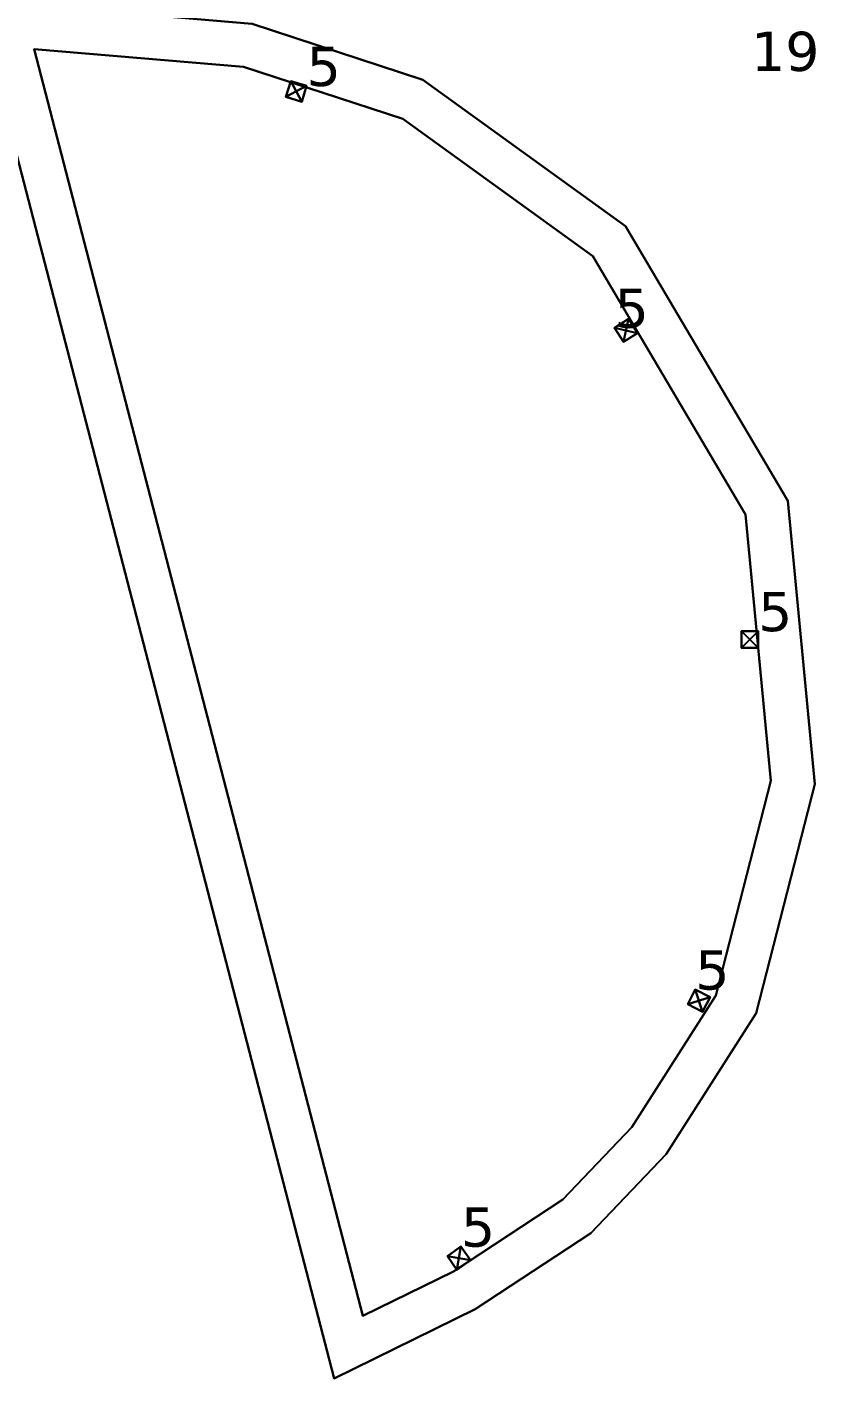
# Model space of a CAD drawing. Header units: inches. Extents: x -19.5 to 34.9, y -20.6 to 23.1.
# Drawn here: x 0.07 to 3.69, y -9.45 to -3.17 of the extents above; entities that cross this region are included whole.
import ezdxf

# ---------------------------------------------------------------- set-up
doc = ezdxf.new("R2010")
doc.units = ezdxf.units.IN
doc.header["$MEASUREMENT"] = 0
for name, color, linetype, true_color in [('DLX_CONT', 7, 'Continuous', 0x969696), ('DLX_LUM', 7, 'Continuous', 0x7f7f7f), ('DLX_LUMKEY_IDX', 7, 'Continuous', 0x969696), ('DLX_RESKEY_IDX', 7, 'Continuous', 0x707070)]:
    doc.layers.add(name, color=color, linetype=linetype, true_color=true_color)
doc.styles.add('TableTextStyle', font='')
doc.styles.get('TableTextStyle').set_extended_font_data('VERDANA.TTF')

# ---------------------------------------------------------------- blocks, each defined once
blk = doc.blocks.new('2565_2_0')
mesh = blk.add_polyface()
corners = [(0.038, 0.038, -0.1), (0.038, -0.038), (0.038, -0.038, -0.1), (0.038, -0.038), (0.038, 0.038, -0.1), (0.038, 0.038), (0.038, -0.038, -0.1), (-0.038, -0.038), (-0.038, -0.038, -0.1), (-0.038, -0.038), (0.038, -0.038, -0.1), (0.038, -0.038), (-0.038, -0.038, -0.1), (-0.038, 0.038), (-0.038, 0.038, -0.1), (-0.038, 0.038), (-0.038, -0.038, -0.1), (-0.038, -0.038), (-0.038, 0.038, -0.1), (0.038, 0.038), (0.038, 0.038, -0.1), (0.038, 0.038), (-0.038, 0.038, -0.1), (-0.038, 0.038)]
mesh.append_faces([[corners[k] for k in face] for face in [(0, 1, 2), (3, 4, 5), (6, 7, 8), (9, 10, 11), (12, 13, 14), (15, 16, 17), (18, 19, 20), (21, 22, 23)]])
blk = doc.blocks.new('2565_2_1')
mesh = blk.add_polyface()
corners = [(0.038, 0.038), (-0.038, -0.038), (0.038, -0.038), (-0.038, -0.038), (0.038, 0.038), (-0.038, 0.038), (-0.038, 0.038, -0.1), (0.038, -0.038, -0.1), (-0.038, -0.038, -0.1), (0.038, -0.038, -0.1), (-0.038, 0.038, -0.1), (0.038, 0.038, -0.1)]
mesh.append_faces([[corners[k] for k in face] for face in [(0, 1, 2), (3, 4, 5), (6, 7, 8), (9, 10, 11)]])

msp = doc.modelspace()

# ---------------------------------------------------------------- linework, layer by layer
at = {"layer": 'DLX_CONT'}
for points in [[(1.8842, -3.4123, 0), (1.1003, -3.1554, 0)], [(1.0602, -3.3528, 0), (0.1, -3.2717, 0)], [(0.1, -3.2717, 0), (1.6093, -9.0874, 0)], [(1.7923, -3.5926, 0), (1.0602, -3.3528, 0)], [(2.8152, -4.0848, 0), (1.8842, -3.4123, 0)], [(2.6642, -4.2225, 0), (1.7923, -3.5926, 0)], [(0, -3.6825, 0), (1.4773, -9.3749, 0)], [(3.5596, -5.3459, 0), (2.8152, -4.0848, 0)], [(3.3647, -5.4093, 0), (2.6642, -4.2225, 0)], [(3.6841, -6.6467, 0), (3.5596, -5.3459, 0)], [(3.4817, -6.631, 0), (3.3647, -5.4093, 0)], [(3.2289, -7.6169, 0), (3.4817, -6.631, 0)], [(3.4147, -7.6975, 0), (3.6841, -6.6467, 0)], [(2.8435, -8.2207, 0), (3.2289, -7.6169, 0)], [(3.0016, -8.3447, 0), (3.4147, -7.6975, 0)], [(2.5264, -8.5527, 0), (2.8435, -8.2207, 0)], [(2.6555, -8.7072, 0), (3.0016, -8.3447, 0)], [(2.025, -8.8835, 0), (2.5264, -8.5527, 0)], [(2.1245, -9.0574, 0), (2.6555, -8.7072, 0)], [(1.6093, -9.0874, 0), (2.025, -8.8835, 0)], [(1.4773, -9.3749, 0), (2.1245, -9.0574, 0)]]:
    msp.add_polyline3d(points, dxfattribs=at)

# ---------------------------------------------------------------- block references
at = {"layer": 'DLX_LUM'}
for name, p, rotation in [('2565_2_0', (1.3033, -3.4663, 3), 342.999992714213), ('2565_2_1', (1.3033, -3.4663, 3), 342.999992714213), ('2565_2_0', (1.3033, -3.4663, 3), 342.999992714213), ('2565_2_1', (1.3033, -3.4663, 3), 342.999992714213), ('2565_2_0', (2.8169, -4.5633, 3), 301.9999751426103), ('2565_2_1', (2.8169, -4.5633, 3), 301.9999751426103), ('2565_2_0', (2.8169, -4.5633, 3), 301.9999751426103), ('2565_2_1', (2.8169, -4.5633, 3), 301.9999751426103), ('2565_2_0', (3.1515, -7.6406, 3), 242.9999498566462), ('2565_2_1', (3.1515, -7.6406, 3), 242.9999498566462), ('2565_2_0', (3.1515, -7.6406, 3), 242.9999498566462), ('2565_2_1', (3.1515, -7.6406, 3), 242.9999498566462), ('2565_2_0', (2.05, -8.8226, 3), 35.00001500014912), ('2565_2_1', (2.05, -8.8226, 3), 35.00001500014912), ('2565_2_0', (2.05, -8.8226, 3), 35.00001500014912), ('2565_2_1', (2.05, -8.8226, 3), 35.00001500014912)]:
    msp.add_blockref(name, p, dxfattribs=dict(at, rotation=rotation))
for name in ['2565_2_0', '2565_2_1', '2565_2_0', '2565_2_1']:
    msp.add_blockref(name, (3.3852, -5.9821, 3), dxfattribs=at)

# ---------------------------------------------------------------- texts
at = {"layer": 'DLX_LUMKEY_IDX', "style": 'TableTextStyle'}
for p in [(1.3508, -3.4411, 3), (2.7645, -4.5512, 3), (3.4232, -5.9441, 3), (3.1349, -7.5895, 3), (2.0594, -8.7697, 3)]:
    msp.add_text('5', height=0.18, dxfattribs=at).set_placement(p)
at = {"layer": 'DLX_RESKEY_IDX', "style": 'TableTextStyle'}
msp.add_text('19', height=0.18, dxfattribs=at).set_placement((3.3905, -3.3722, 0.8))

# ---------------------------------------------------------------- meshes
at = {"layer": 'DLX_CONT'}
mesh = msp.add_polyface(dxfattribs=at)
corners = [(0, -3.6825, 3), (1.4773, -9.3749), (1.4773, -9.3749, 3), (1.4773, -9.3749), (0, -3.6825, 3), (0, -3.6825), (0, -15.1, 0.8), (2.15, -15.1, 3), (2.15, -15.1), (0, -15.1, 0.8), (2.15, -15.1), (0, -15.1), (0, -15.1, 2.15), (2.15, -15.1, 3), (0, -15.1, 0.8), (2.15, -15.1, 3), (0, -15.1, 2.15), (0, -15.1, 3), (2.15, -18.55, 3), (2.15, -15.5, 2.15), (2.15, -15.1, 3), (2.15, -15.1, 3), (2.15, -15.5, 0.8), (2.15, -15.1), (2.15, -15.1, 3), (2.15, -15.5, 2.15), (2.15, -15.5, 0.8), (2.15, -15.5, 0.8), (2.15, -18.55), (2.15, -15.1), (2.15, -16.5, 0.8), (2.15, -18.55), (2.15, -15.5, 0.8), (2.15, -18.55, 3), (2.15, -16.5, 2.15), (2.15, -15.5, 2.15), (2.15, -18.55, 3), (2.15, -17.15, 2.15), (2.15, -16.5, 2.15), (2.15, -18.55, 3), (2.15, -18.15, 2.15), (2.15, -17.15, 2.15), (2.15, -18.55), (2.15, -18.15, 2.15), (2.15, -18.55, 3), (2.15, -18.55), (2.15, -18.15, 0.8), (2.15, -18.15, 2.15), (2.15, -17.15, 2.15), (2.15, -16.5, 0.8), (2.15, -16.5, 2.15), (2.15, -17.15, 0.8), (2.15, -16.5, 0.8), (2.15, -17.15, 2.15), (2.15, -17.15, 0.8), (2.15, -18.55), (2.15, -16.5, 0.8), (2.15, -18.55), (2.15, -17.15, 0.8), (2.15, -18.15, 0.8), (2.15, -18.55, 3), (0, -18.55, 0.8), (2.15, -18.55), (2.15, -18.55), (0, -18.55, 0.8), (0, -18.55), (2.15, -18.55, 3), (0, -18.55, 2.15), (0, -18.55, 0.8), (0, -18.55, 2.15), (2.15, -18.55, 3), (0, -18.55, 3), (-12.7451, -20.55, 2.15), (0, -20.55), (0, -20.55, 3), (0, -20.55), (-15.2, -20.55, 0.8), (-16.6, -20.55), (0, -20.55), (-12.7451, -20.55, 0.8), (-15.2, -20.55, 0.8), (-15.2, -20.55, 0.8), (-16.6, -20.55, 3), (-16.6, -20.55), (-15.2, -20.55, 2.15), (-16.6, -20.55, 3), (-15.2, -20.55, 0.8), (-15.2, -20.55, 2.15), (0, -20.55, 3), (-16.6, -20.55, 3), (-12.7451, -20.55, 2.15), (0, -20.55, 3), (-15.2, -20.55, 2.15), (0, -20.55), (-12.7451, -20.55, 2.15), (-12.7451, -20.55, 0.8), (-19.45, -9.45, 3), (-16.6, -9.45), (-16.6, -9.45, 3), (-16.6, -9.45), (-19.45, -9.45, 3), (-19.45, -9.45), (-19.45, -6.3, 3), (-19.45, -9.45), (-19.45, -9.45, 3), (-19.45, -9.45), (-19.45, -6.3, 3), (-19.45, -6.3), (-16.7, -6.2462, 3), (-19.45, -6.3), (-19.45, -6.3, 3), (-19.45, -6.3), (-16.7, -6.2462, 3), (-16.7, -6.2462), (-16.7, 0, 3), (-16.7, -6.2462), (-16.7, -6.2462, 3), (-16.7, -6.2462), (-16.7, 0, 3), (-16.7, 0), (0, -2.4, 2.15), (0, 0, 3), (0, -3.0625, 3), (0, 0, 3), (0, -0.4, 0.8), (0, 0), (0, 0, 3), (0, -0.4, 2.15), (0, -0.4, 0.8), (0, -0.4, 0.8), (0, -3.0625), (0, 0), (0, -2.4, 0.8), (0, -3.0625), (0, -0.4, 0.8), (0, -2.4, 0.8), (0, -3.0625, 3), (0, -3.0625), (0, -2.4, 2.15), (0, -3.0625, 3), (0, -2.4, 0.8), (0, 0, 3), (0, -2.4, 2.15), (0, -0.4, 2.15), (1.1003, -3.1554, 3), (0, -3.0625), (0, -3.0625, 3), (0, -3.0625), (1.1003, -3.1554, 3), (1.1003, -3.1554), (1.8842, -3.4123, 3), (1.1003, -3.1554), (1.1003, -3.1554, 3), (1.1003, -3.1554), (1.8842, -3.4123, 3), (1.8842, -3.4123), (2.8152, -4.0848, 3), (1.8842, -3.4123), (1.8842, -3.4123, 3), (1.8842, -3.4123), (2.8152, -4.0848, 3), (2.8152, -4.0848), (3.5596, -5.3459, 3), (2.8152, -4.0848), (2.8152, -4.0848, 3), (2.8152, -4.0848), (3.5596, -5.3459, 3), (3.5596, -5.3459), (3.6841, -6.6467, 3), (3.5596, -5.3459), (3.5596, -5.3459, 3), (3.5596, -5.3459), (3.6841, -6.6467, 3), (3.6841, -6.6467), (3.4147, -7.6975, 3), (3.6841, -6.6467), (3.6841, -6.6467, 3), (3.6841, -6.6467), (3.4147, -7.6975, 3), (3.4147, -7.6975), (3.0016, -8.3447, 3), (3.4147, -7.6975), (3.4147, -7.6975, 3), (3.4147, -7.6975), (3.0016, -8.3447, 3), (3.0016, -8.3447), (2.6555, -8.7072, 3), (3.0016, -8.3447), (3.0016, -8.3447, 3), (3.0016, -8.3447), (2.6555, -8.7072, 3), (2.6555, -8.7072), (2.1245, -9.0574, 3), (2.6555, -8.7072), (2.6555, -8.7072, 3), (2.6555, -8.7072), (2.1245, -9.0574, 3), (2.1245, -9.0574), (1.4773, -9.3749, 3), (2.1245, -9.0574), (2.1245, -9.0574, 3), (2.1245, -9.0574), (1.4773, -9.3749, 3), (1.4773, -9.3749), (-16.6, -9.45, 3), (-16.6, -20.55), (-16.6, -20.55, 3), (-16.6, -20.55), (-16.6, -9.45, 3), (-16.6, -9.45), (-6.4984, 0, 2), (-16.7, 0), (-16.7, 0, 3), (-4.15, 0, 0.8), (-5.51, 0, 2), (-4.15, 0, 2.15), (-4.15, 0, 0.8), (-5.51, 0), (-5.51, 0, 2), (-4.15, 0, 0.8), (0, 0), (-5.51, 0), (-1.15, 0, 0.8), (0, 0), (-4.15, 0, 0.8), (-1.15, 0, 0.8), (0, 0, 3), (0, 0), (-1.15, 0, 2.15), (0, 0, 3), (-1.15, 0, 0.8), (-1.15, 0, 2.15), (-16.7, 0, 3), (0, 0, 3), (-4.15, 0, 2.15), (-16.7, 0, 3), (-1.15, 0, 2.15), (-5.51, 0, 2), (-16.7, 0, 3), (-4.15, 0, 2.15), (-6.4984, 0, 2), (-16.7, 0, 3), (-5.51, 0, 2), (-16.7, 0), (-6.4984, 0, 2), (-6.4984, 0), (0, -20.05, 2.15), (0, -18.55, 3), (0, -20.55, 3), (0, -20.05, 0.8), (0, -18.55), (0, -18.55, 0.8), (0, -20.05, 0.8), (0, -20.55), (0, -18.55), (0, -20.05, 0.8), (0, -20.55, 3), (0, -20.55), (0, -20.05, 2.15), (0, -20.55, 3), (0, -20.05, 0.8), (0, -18.55, 3), (0, -20.05, 2.15), (0, -18.55, 2.15), (0, -13.6, 2.15), (0, -3.6825, 3), (0, -15.1, 3), (0, -15.1), (0, -13.6, 0.8), (0, -15.1, 0.8), (0, -6.3), (0, -13.6, 0.8), (0, -15.1), (0, -6.3), (0, -12.35, 0.8), (0, -13.6, 0.8), (0, -6.3), (0, -10.35, 0.8), (0, -12.35, 0.8), (0, -6.3, 2), (0, -10.35, 0.8), (0, -6.3), (0, -6.3, 2), (0, -10.35, 2.15), (0, -10.35, 0.8), (0, -13.6, 2.15), (0, -15.1, 3), (0, -15.1, 2.15), (0, -12.35, 0.8), (0, -13.6, 2.15), (0, -13.6, 0.8), (0, -12.35, 2.15), (0, -13.6, 2.15), (0, -12.35, 0.8), (0, -12.35, 2.15), (0, -3.6825, 3), (0, -13.6, 2.15), (0, -10.35, 2.15), (0, -3.6825, 3), (0, -12.35, 2.15), (0, -6.3, 2), (0, -3.6825, 3), (0, -10.35, 2.15), (0, -5.0123, 2), (0, -3.6825, 3), (0, -6.3, 2), (0, -5.0123, 2), (0, -3.6825), (0, -3.6825, 3), (0, -3.6825), (0, -5.0123, 2), (0, -5.0123)]
mesh.append_faces([[corners[k] for k in face] for face in [(0, 1, 2), (3, 4, 5), (6, 7, 8), (9, 10, 11), (12, 13, 14), (15, 16, 17), (18, 19, 20), (21, 22, 23), (24, 25, 26), (27, 28, 29), (30, 31, 32), (33, 34, 35), (36, 37, 38), (39, 40, 41), (42, 43, 44), (45, 46, 47), (48, 49, 50), (51, 52, 53), (54, 55, 56), (57, 58, 59), (60, 61, 62), (63, 64, 65), (66, 67, 68), (69, 70, 71), (72, 73, 74), (75, 76, 77), (78, 79, 80), (81, 82, 83), (84, 85, 86), (87, 88, 89), (90, 91, 92), (93, 94, 95), (96, 97, 98), (99, 100, 101), (102, 103, 104), (105, 106, 107), (108, 109, 110), (111, 112, 113), (114, 115, 116), (117, 118, 119), (120, 121, 122), (123, 124, 125), (126, 127, 128), (129, 130, 131), (132, 133, 134), (135, 136, 137), (138, 139, 140), (141, 142, 143), (144, 145, 146), (147, 148, 149), (150, 151, 152), (153, 154, 155), (156, 157, 158), (159, 160, 161), (162, 163, 164), (165, 166, 167), (168, 169, 170), (171, 172, 173), (174, 175, 176), (177, 178, 179), (180, 181, 182), (183, 184, 185), (186, 187, 188), (189, 190, 191), (192, 193, 194), (195, 196, 197), (198, 199, 200), (201, 202, 203), (204, 205, 206), (207, 208, 209), (210, 211, 212), (213, 214, 215), (216, 217, 218), (219, 220, 221), (222, 223, 224), (225, 226, 227), (228, 229, 230), (231, 232, 233), (234, 235, 236), (237, 238, 239), (240, 241, 242), (243, 244, 245), (246, 247, 248), (249, 250, 251), (252, 253, 254), (255, 256, 257), (258, 259, 260), (261, 262, 263), (264, 265, 266), (267, 268, 269), (270, 271, 272), (273, 274, 275), (276, 277, 278), (279, 280, 281), (282, 283, 284), (285, 286, 287), (288, 289, 290), (291, 292, 293), (294, 295, 296), (297, 298, 299), (300, 301, 302), (303, 304, 305), (306, 307, 308), (309, 310, 311)]])
mesh = msp.add_polyface(dxfattribs=at)
corners = [(0, -3.6825, 3), (1.4773, -9.3749), (1.4773, -9.3749, 3), (1.4773, -9.3749), (0, -3.6825, 3), (0, -3.6825), (0, -15.1, 0.8), (2.15, -15.1, 3), (2.15, -15.1), (0, -15.1, 0.8), (2.15, -15.1), (0, -15.1), (0, -15.1, 2.15), (2.15, -15.1, 3), (0, -15.1, 0.8), (2.15, -15.1, 3), (0, -15.1, 2.15), (0, -15.1, 3), (2.15, -18.55, 3), (2.15, -15.5, 2.15), (2.15, -15.1, 3), (2.15, -15.1, 3), (2.15, -15.5, 0.8), (2.15, -15.1), (2.15, -15.1, 3), (2.15, -15.5, 2.15), (2.15, -15.5, 0.8), (2.15, -15.5, 0.8), (2.15, -18.55), (2.15, -15.1), (2.15, -16.5, 0.8), (2.15, -18.55), (2.15, -15.5, 0.8), (2.15, -18.55, 3), (2.15, -16.5, 2.15), (2.15, -15.5, 2.15), (2.15, -18.55, 3), (2.15, -17.15, 2.15), (2.15, -16.5, 2.15), (2.15, -18.55, 3), (2.15, -18.15, 2.15), (2.15, -17.15, 2.15), (2.15, -18.55), (2.15, -18.15, 2.15), (2.15, -18.55, 3), (2.15, -18.55), (2.15, -18.15, 0.8), (2.15, -18.15, 2.15), (2.15, -17.15, 2.15), (2.15, -16.5, 0.8), (2.15, -16.5, 2.15), (2.15, -17.15, 0.8), (2.15, -16.5, 0.8), (2.15, -17.15, 2.15), (2.15, -17.15, 0.8), (2.15, -18.55), (2.15, -16.5, 0.8), (2.15, -18.55), (2.15, -17.15, 0.8), (2.15, -18.15, 0.8), (2.15, -18.55, 3), (0, -18.55, 0.8), (2.15, -18.55), (2.15, -18.55), (0, -18.55, 0.8), (0, -18.55), (2.15, -18.55, 3), (0, -18.55, 2.15), (0, -18.55, 0.8), (0, -18.55, 2.15), (2.15, -18.55, 3), (0, -18.55, 3), (-12.7451, -20.55, 2.15), (0, -20.55), (0, -20.55, 3), (0, -20.55), (-15.2, -20.55, 0.8), (-16.6, -20.55), (0, -20.55), (-12.7451, -20.55, 0.8), (-15.2, -20.55, 0.8), (-15.2, -20.55, 0.8), (-16.6, -20.55, 3), (-16.6, -20.55), (-15.2, -20.55, 2.15), (-16.6, -20.55, 3), (-15.2, -20.55, 0.8), (-15.2, -20.55, 2.15), (0, -20.55, 3), (-16.6, -20.55, 3), (-12.7451, -20.55, 2.15), (0, -20.55, 3), (-15.2, -20.55, 2.15), (0, -20.55), (-12.7451, -20.55, 2.15), (-12.7451, -20.55, 0.8), (-19.45, -9.45, 3), (-16.6, -9.45), (-16.6, -9.45, 3), (-16.6, -9.45), (-19.45, -9.45, 3), (-19.45, -9.45), (-19.45, -6.3, 3), (-19.45, -9.45), (-19.45, -9.45, 3), (-19.45, -9.45), (-19.45, -6.3, 3), (-19.45, -6.3), (-16.7, -6.2462, 3), (-19.45, -6.3), (-19.45, -6.3, 3), (-19.45, -6.3), (-16.7, -6.2462, 3), (-16.7, -6.2462), (-16.7, 0, 3), (-16.7, -6.2462), (-16.7, -6.2462, 3), (-16.7, -6.2462), (-16.7, 0, 3), (-16.7, 0), (0, -2.4, 2.15), (0, 0, 3), (0, -3.0625, 3), (0, 0, 3), (0, -0.4, 0.8), (0, 0), (0, 0, 3), (0, -0.4, 2.15), (0, -0.4, 0.8), (0, -0.4, 0.8), (0, -3.0625), (0, 0), (0, -2.4, 0.8), (0, -3.0625), (0, -0.4, 0.8), (0, -2.4, 0.8), (0, -3.0625, 3), (0, -3.0625), (0, -2.4, 2.15), (0, -3.0625, 3), (0, -2.4, 0.8), (0, 0, 3), (0, -2.4, 2.15), (0, -0.4, 2.15), (1.1003, -3.1554, 3), (0, -3.0625), (0, -3.0625, 3), (0, -3.0625), (1.1003, -3.1554, 3), (1.1003, -3.1554), (1.8842, -3.4123, 3), (1.1003, -3.1554), (1.1003, -3.1554, 3), (1.1003, -3.1554), (1.8842, -3.4123, 3), (1.8842, -3.4123), (2.8152, -4.0848, 3), (1.8842, -3.4123), (1.8842, -3.4123, 3), (1.8842, -3.4123), (2.8152, -4.0848, 3), (2.8152, -4.0848), (3.5596, -5.3459, 3), (2.8152, -4.0848), (2.8152, -4.0848, 3), (2.8152, -4.0848), (3.5596, -5.3459, 3), (3.5596, -5.3459), (3.6841, -6.6467, 3), (3.5596, -5.3459), (3.5596, -5.3459, 3), (3.5596, -5.3459), (3.6841, -6.6467, 3), (3.6841, -6.6467), (3.4147, -7.6975, 3), (3.6841, -6.6467), (3.6841, -6.6467, 3), (3.6841, -6.6467), (3.4147, -7.6975, 3), (3.4147, -7.6975), (3.0016, -8.3447, 3), (3.4147, -7.6975), (3.4147, -7.6975, 3), (3.4147, -7.6975), (3.0016, -8.3447, 3), (3.0016, -8.3447), (2.6555, -8.7072, 3), (3.0016, -8.3447), (3.0016, -8.3447, 3), (3.0016, -8.3447), (2.6555, -8.7072, 3), (2.6555, -8.7072), (2.1245, -9.0574, 3), (2.6555, -8.7072), (2.6555, -8.7072, 3), (2.6555, -8.7072), (2.1245, -9.0574, 3), (2.1245, -9.0574), (1.4773, -9.3749, 3), (2.1245, -9.0574), (2.1245, -9.0574, 3), (2.1245, -9.0574), (1.4773, -9.3749, 3), (1.4773, -9.3749), (-16.6, -9.45, 3), (-16.6, -20.55), (-16.6, -20.55, 3), (-16.6, -20.55), (-16.6, -9.45, 3), (-16.6, -9.45), (-6.4984, 0, 2), (-16.7, 0), (-16.7, 0, 3), (-4.15, 0, 0.8), (-5.51, 0, 2), (-4.15, 0, 2.15), (-4.15, 0, 0.8), (-5.51, 0), (-5.51, 0, 2), (-4.15, 0, 0.8), (0, 0), (-5.51, 0), (-1.15, 0, 0.8), (0, 0), (-4.15, 0, 0.8), (-1.15, 0, 0.8), (0, 0, 3), (0, 0), (-1.15, 0, 2.15), (0, 0, 3), (-1.15, 0, 0.8), (-1.15, 0, 2.15), (-16.7, 0, 3), (0, 0, 3), (-4.15, 0, 2.15), (-16.7, 0, 3), (-1.15, 0, 2.15), (-5.51, 0, 2), (-16.7, 0, 3), (-4.15, 0, 2.15), (-6.4984, 0, 2), (-16.7, 0, 3), (-5.51, 0, 2), (-16.7, 0), (-6.4984, 0, 2), (-6.4984, 0), (0, -20.05, 2.15), (0, -18.55, 3), (0, -20.55, 3), (0, -20.05, 0.8), (0, -18.55), (0, -18.55, 0.8), (0, -20.05, 0.8), (0, -20.55), (0, -18.55), (0, -20.05, 0.8), (0, -20.55, 3), (0, -20.55), (0, -20.05, 2.15), (0, -20.55, 3), (0, -20.05, 0.8), (0, -18.55, 3), (0, -20.05, 2.15), (0, -18.55, 2.15), (0, -13.6, 2.15), (0, -3.6825, 3), (0, -15.1, 3), (0, -15.1), (0, -13.6, 0.8), (0, -15.1, 0.8), (0, -6.3), (0, -13.6, 0.8), (0, -15.1), (0, -6.3), (0, -12.35, 0.8), (0, -13.6, 0.8), (0, -6.3), (0, -10.35, 0.8), (0, -12.35, 0.8), (0, -6.3, 2), (0, -10.35, 0.8), (0, -6.3), (0, -6.3, 2), (0, -10.35, 2.15), (0, -10.35, 0.8), (0, -13.6, 2.15), (0, -15.1, 3), (0, -15.1, 2.15), (0, -12.35, 0.8), (0, -13.6, 2.15), (0, -13.6, 0.8), (0, -12.35, 2.15), (0, -13.6, 2.15), (0, -12.35, 0.8), (0, -12.35, 2.15), (0, -3.6825, 3), (0, -13.6, 2.15), (0, -10.35, 2.15), (0, -3.6825, 3), (0, -12.35, 2.15), (0, -6.3, 2), (0, -3.6825, 3), (0, -10.35, 2.15), (0, -5.0123, 2), (0, -3.6825, 3), (0, -6.3, 2), (0, -5.0123, 2), (0, -3.6825), (0, -3.6825, 3), (0, -3.6825), (0, -5.0123, 2), (0, -5.0123)]
mesh.append_faces([[corners[k] for k in face] for face in [(0, 1, 2), (3, 4, 5), (6, 7, 8), (9, 10, 11), (12, 13, 14), (15, 16, 17), (18, 19, 20), (21, 22, 23), (24, 25, 26), (27, 28, 29), (30, 31, 32), (33, 34, 35), (36, 37, 38), (39, 40, 41), (42, 43, 44), (45, 46, 47), (48, 49, 50), (51, 52, 53), (54, 55, 56), (57, 58, 59), (60, 61, 62), (63, 64, 65), (66, 67, 68), (69, 70, 71), (72, 73, 74), (75, 76, 77), (78, 79, 80), (81, 82, 83), (84, 85, 86), (87, 88, 89), (90, 91, 92), (93, 94, 95), (96, 97, 98), (99, 100, 101), (102, 103, 104), (105, 106, 107), (108, 109, 110), (111, 112, 113), (114, 115, 116), (117, 118, 119), (120, 121, 122), (123, 124, 125), (126, 127, 128), (129, 130, 131), (132, 133, 134), (135, 136, 137), (138, 139, 140), (141, 142, 143), (144, 145, 146), (147, 148, 149), (150, 151, 152), (153, 154, 155), (156, 157, 158), (159, 160, 161), (162, 163, 164), (165, 166, 167), (168, 169, 170), (171, 172, 173), (174, 175, 176), (177, 178, 179), (180, 181, 182), (183, 184, 185), (186, 187, 188), (189, 190, 191), (192, 193, 194), (195, 196, 197), (198, 199, 200), (201, 202, 203), (204, 205, 206), (207, 208, 209), (210, 211, 212), (213, 214, 215), (216, 217, 218), (219, 220, 221), (222, 223, 224), (225, 226, 227), (228, 229, 230), (231, 232, 233), (234, 235, 236), (237, 238, 239), (240, 241, 242), (243, 244, 245), (246, 247, 248), (249, 250, 251), (252, 253, 254), (255, 256, 257), (258, 259, 260), (261, 262, 263), (264, 265, 266), (267, 268, 269), (270, 271, 272), (273, 274, 275), (276, 277, 278), (279, 280, 281), (282, 283, 284), (285, 286, 287), (288, 289, 290), (291, 292, 293), (294, 295, 296), (297, 298, 299), (300, 301, 302), (303, 304, 305), (306, 307, 308), (309, 310, 311)]])
mesh = msp.add_polyface(dxfattribs=at)
corners = [(1.6093, -9.0874, 3), (0.1, -3.2717), (0.1, -3.2717, 3), (0.1, -3.2717), (1.6093, -9.0874, 3), (1.6093, -9.0874)]
mesh.append_faces([[corners[k] for k in face] for face in [(0, 1, 2), (3, 4, 5)]])
mesh = msp.add_polyface(dxfattribs=at)
corners = [(0.1, -3.2717, 3), (1.0602, -3.3528), (1.0602, -3.3528, 3), (1.0602, -3.3528), (0.1, -3.2717, 3), (0.1, -3.2717)]
mesh.append_faces([[corners[k] for k in face] for face in [(0, 1, 2), (3, 4, 5)]])
mesh = msp.add_polyface(dxfattribs=at)
corners = [(1.6093, -9.0874, 3), (0.1, -3.2717), (0.1, -3.2717, 3), (0.1, -3.2717), (1.6093, -9.0874, 3), (1.6093, -9.0874)]
mesh.append_faces([[corners[k] for k in face] for face in [(0, 1, 2), (3, 4, 5)]])
mesh = msp.add_polyface(dxfattribs=at)
corners = [(0.1, -3.2717, 3), (1.0602, -3.3528), (1.0602, -3.3528, 3), (1.0602, -3.3528), (0.1, -3.2717, 3), (0.1, -3.2717)]
mesh.append_faces([[corners[k] for k in face] for face in [(0, 1, 2), (3, 4, 5)]])
mesh = msp.add_polyface(dxfattribs=at)
corners = [(1.0602, -3.3528, 3), (1.7923, -3.5926), (1.7923, -3.5926, 3), (1.7923, -3.5926), (1.0602, -3.3528, 3), (1.0602, -3.3528)]
mesh.append_faces([[corners[k] for k in face] for face in [(0, 1, 2), (3, 4, 5)]])
mesh = msp.add_polyface(dxfattribs=at)
corners = [(1.0602, -3.3528, 3), (1.7923, -3.5926), (1.7923, -3.5926, 3), (1.7923, -3.5926), (1.0602, -3.3528, 3), (1.0602, -3.3528)]
mesh.append_faces([[corners[k] for k in face] for face in [(0, 1, 2), (3, 4, 5)]])
mesh = msp.add_polyface(dxfattribs=at)
corners = [(1.7923, -3.5926, 3), (2.6642, -4.2225), (2.6642, -4.2225, 3), (2.6642, -4.2225), (1.7923, -3.5926, 3), (1.7923, -3.5926)]
mesh.append_faces([[corners[k] for k in face] for face in [(0, 1, 2), (3, 4, 5)]])
mesh = msp.add_polyface(dxfattribs=at)
corners = [(1.7923, -3.5926, 3), (2.6642, -4.2225), (2.6642, -4.2225, 3), (2.6642, -4.2225), (1.7923, -3.5926, 3), (1.7923, -3.5926)]
mesh.append_faces([[corners[k] for k in face] for face in [(0, 1, 2), (3, 4, 5)]])
mesh = msp.add_polyface(dxfattribs=at)
corners = [(2.6642, -4.2225, 3), (3.3647, -5.4093), (3.3647, -5.4093, 3), (3.3647, -5.4093), (2.6642, -4.2225, 3), (2.6642, -4.2225)]
mesh.append_faces([[corners[k] for k in face] for face in [(0, 1, 2), (3, 4, 5)]])
mesh = msp.add_polyface(dxfattribs=at)
corners = [(2.6642, -4.2225, 3), (3.3647, -5.4093), (3.3647, -5.4093, 3), (3.3647, -5.4093), (2.6642, -4.2225, 3), (2.6642, -4.2225)]
mesh.append_faces([[corners[k] for k in face] for face in [(0, 1, 2), (3, 4, 5)]])
mesh = msp.add_polyface(dxfattribs=at)
corners = [(3.3647, -5.4093, 3), (3.4817, -6.631), (3.4817, -6.631, 3), (3.4817, -6.631), (3.3647, -5.4093, 3), (3.3647, -5.4093)]
mesh.append_faces([[corners[k] for k in face] for face in [(0, 1, 2), (3, 4, 5)]])
mesh = msp.add_polyface(dxfattribs=at)
corners = [(3.3647, -5.4093, 3), (3.4817, -6.631), (3.4817, -6.631, 3), (3.4817, -6.631), (3.3647, -5.4093, 3), (3.3647, -5.4093)]
mesh.append_faces([[corners[k] for k in face] for face in [(0, 1, 2), (3, 4, 5)]])
mesh = msp.add_polyface(dxfattribs=at)
corners = [(3.4817, -6.631, 3), (3.2289, -7.6169), (3.2289, -7.6169, 3), (3.2289, -7.6169), (3.4817, -6.631, 3), (3.4817, -6.631)]
mesh.append_faces([[corners[k] for k in face] for face in [(0, 1, 2), (3, 4, 5)]])
mesh = msp.add_polyface(dxfattribs=at)
corners = [(3.4817, -6.631, 3), (3.2289, -7.6169), (3.2289, -7.6169, 3), (3.2289, -7.6169), (3.4817, -6.631, 3), (3.4817, -6.631)]
mesh.append_faces([[corners[k] for k in face] for face in [(0, 1, 2), (3, 4, 5)]])
mesh = msp.add_polyface(dxfattribs=at)
corners = [(3.2289, -7.6169, 3), (2.8435, -8.2207), (2.8435, -8.2207, 3), (2.8435, -8.2207), (3.2289, -7.6169, 3), (3.2289, -7.6169)]
mesh.append_faces([[corners[k] for k in face] for face in [(0, 1, 2), (3, 4, 5)]])
mesh = msp.add_polyface(dxfattribs=at)
corners = [(3.2289, -7.6169, 3), (2.8435, -8.2207), (2.8435, -8.2207, 3), (2.8435, -8.2207), (3.2289, -7.6169, 3), (3.2289, -7.6169)]
mesh.append_faces([[corners[k] for k in face] for face in [(0, 1, 2), (3, 4, 5)]])
mesh = msp.add_polyface(dxfattribs=at)
corners = [(2.8435, -8.2207, 3), (2.5264, -8.5527), (2.5264, -8.5527, 3), (2.5264, -8.5527), (2.8435, -8.2207, 3), (2.8435, -8.2207)]
mesh.append_faces([[corners[k] for k in face] for face in [(0, 1, 2), (3, 4, 5)]])
mesh = msp.add_polyface(dxfattribs=at)
corners = [(2.8435, -8.2207, 3), (2.5264, -8.5527), (2.5264, -8.5527, 3), (2.5264, -8.5527), (2.8435, -8.2207, 3), (2.8435, -8.2207)]
mesh.append_faces([[corners[k] for k in face] for face in [(0, 1, 2), (3, 4, 5)]])
mesh = msp.add_polyface(dxfattribs=at)
corners = [(2.5264, -8.5527, 3), (2.025, -8.8835), (2.025, -8.8835, 3), (2.025, -8.8835), (2.5264, -8.5527, 3), (2.5264, -8.5527)]
mesh.append_faces([[corners[k] for k in face] for face in [(0, 1, 2), (3, 4, 5)]])
mesh = msp.add_polyface(dxfattribs=at)
corners = [(2.5264, -8.5527, 3), (2.025, -8.8835), (2.025, -8.8835, 3), (2.025, -8.8835), (2.5264, -8.5527, 3), (2.5264, -8.5527)]
mesh.append_faces([[corners[k] for k in face] for face in [(0, 1, 2), (3, 4, 5)]])
mesh = msp.add_polyface(dxfattribs=at)
corners = [(2.025, -8.8835, 3), (1.6093, -9.0874), (1.6093, -9.0874, 3), (1.6093, -9.0874), (2.025, -8.8835, 3), (2.025, -8.8835)]
mesh.append_faces([[corners[k] for k in face] for face in [(0, 1, 2), (3, 4, 5)]])
mesh = msp.add_polyface(dxfattribs=at)
corners = [(2.025, -8.8835, 3), (1.6093, -9.0874), (1.6093, -9.0874, 3), (1.6093, -9.0874), (2.025, -8.8835, 3), (2.025, -8.8835)]
mesh.append_faces([[corners[k] for k in face] for face in [(0, 1, 2), (3, 4, 5)]])

doc.saveas('drawing.dxf')
